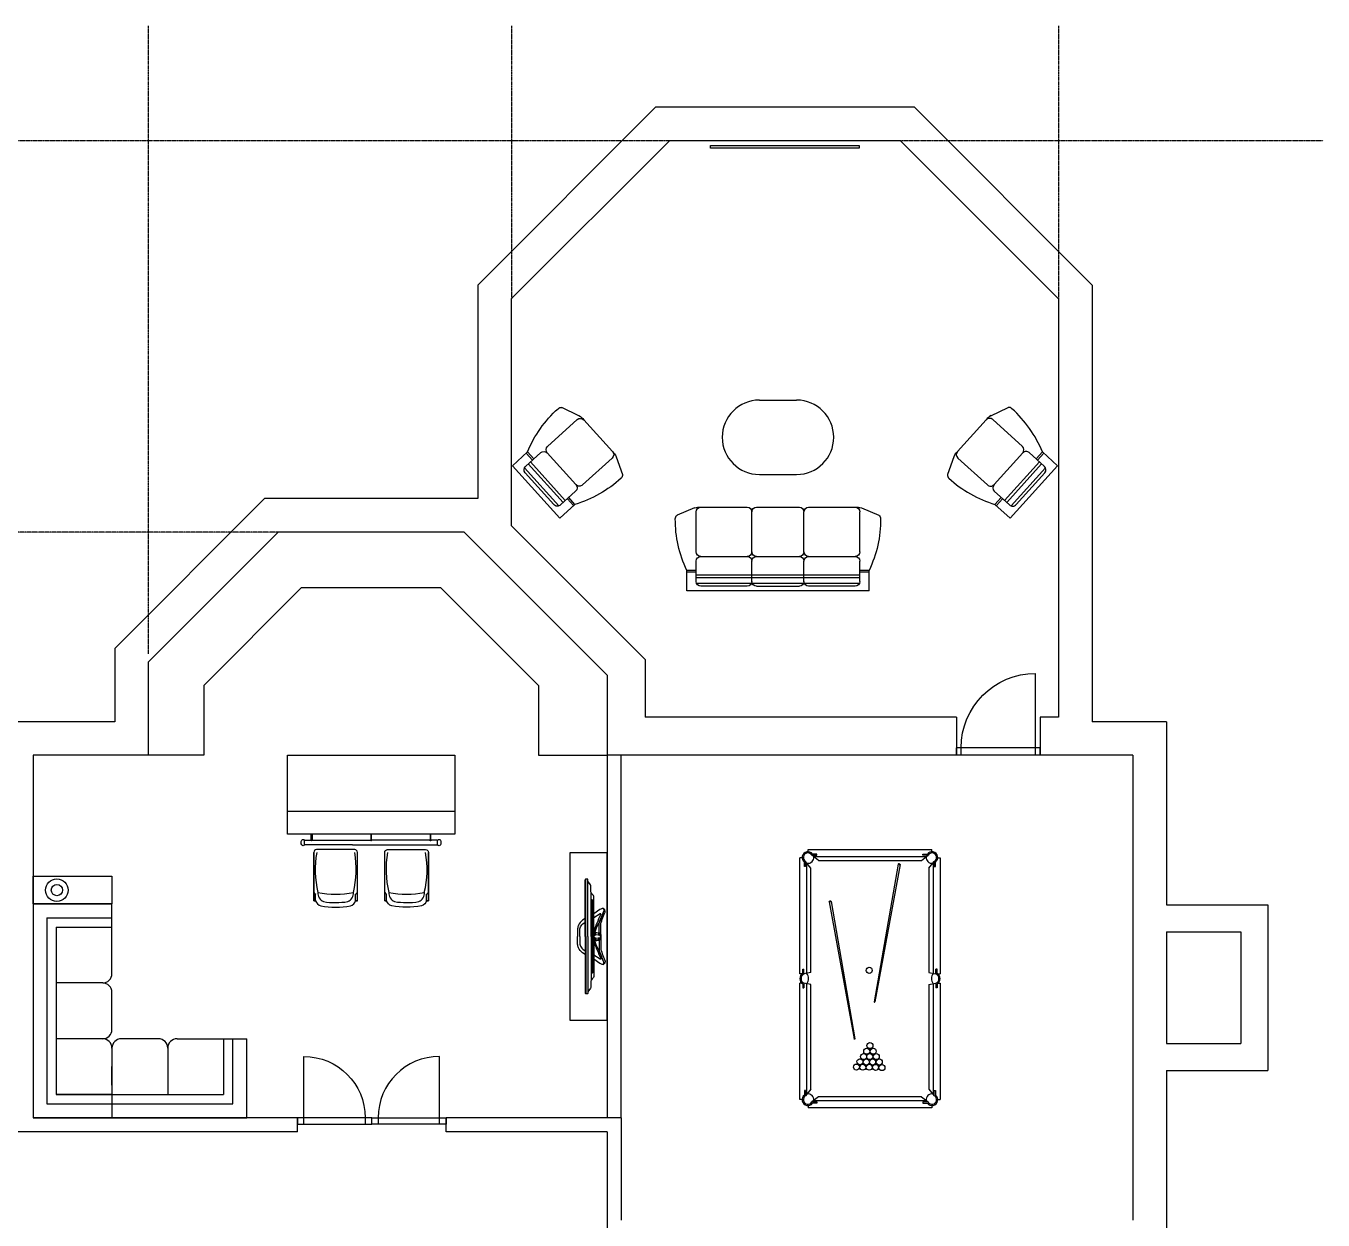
# Model space of a CAD drawing. Header units: millimetres. Extents: x -112665 to -16847, y 30630 to 100849.
# Drawn here: x -100058 to -86097, y 43931 to 56776 of the extents above; entities that cross this region are included whole.
import ezdxf

# ---------------------------------------------------------------- set-up
doc = ezdxf.new("R2010")
doc.units = ezdxf.units.MM
doc.linetypes.add('ACAD_ISO02W100', pattern=[15, 12, -3])
doc.linetypes.add('CENTER2', pattern=[1.125, 0.75, -0.125, 0.125, -0.125])
for name, color, linetype in [('axis', 40, 'CENTER2'), ('door', 251, 'Continuous'), ('dwgmodels.com', 250, 'Continuous'), ('furniture _san', 36, 'Continuous'), ('wall', 5, 'Continuous')]:
    doc.layers.add(name, color=color, linetype=linetype)

# ---------------------------------------------------------------- blocks, each defined once
blk = doc.blocks.new('Door80')
for points in [[(-70, 0), (-70, 730)], [(-730, 70), (-730, 0)]]:
    blk.add_lwpolyline(points)
blk.add_lwpolyline([(-800, 0), (-800, 70), (0, 70), (0, 0)], close=True)
blk.add_arc((-70, 70), 660, 90, 180)
blk = doc.blocks.new('mimmy221x90')
at = {"color": 0}
for p, q in [((-150, 420), (-150, 200)), ((1810, 420), (-150, 420)), ((1810, 420), (1810, 200)), ((1706, 340), (-50, 340)), ((-50, 320), (-50, 100)), ((1710, 280), (-50, 280)), ((500, 370), (0, 370)), ((550, 320), (550, 105)), ((600, 370), (1060, 370)), ((1110, 320), (1110, 105)), ((1660, 370), (1160, 370)), ((1710, 320), (1710, 100)), ((-50, 220), (-150, 220)), ((-50, 200), (-150, 200)), ((1710, 250), (-50, 250)), ((1810, 220), (1710, 220)), ((1810, 200), (1710, 200)), ((-50, 0), (-50, -430)), ((0, 50), (500, 50)), ((550, 0), (550, -430)), ((600, 50), (1060, 50)), ((1110, 0), (1110, -430)), ((1160, 50), (1660, 50)), ((1710, 0), (1710, -430)), ((-68, -472), (-256, -395)), ((1728, -472), (1916, -395)), ((0, -480), (500, -480)), ((600, -480), (1060, -480)), ((1160, -480), (1660, -480))]:
    blk.add_line(p, q, dxfattribs=at)
for centre, radius, start, end in [((0, 320), 50, 90, 180), ((500, 320), 50, 0, 90), ((600, 320), 50, 90, 180), ((1060, 320), 50, 0, 90), ((1160, 320), 50, 90, 180), ((1660, 320), 50, 0, 90), ((989, -348), 1264, 154.3056, 180.3518), ((671, -348), 1264, 359.6482, 25.6944), ((0, 100), 50, 180, 270), ((0, 0), 50, 90, 180), ((500, 100), 50, 270, 0), ((500, 0), 50, 0, 90), ((600, 100), 50, 180, 270), ((600, 0), 50, 90, 180), ((1060, 100), 50, 270, 0), ((1060, 0), 50, 0, 90), ((1160, 100), 50, 180, 270), ((1160, 0), 50, 90, 180), ((1660, 100), 50, 270, 0), ((1660, 0), 50, 0, 90), ((-225, -356), 50, 180, 231.3402), ((1885, -356), 50, 308.6598, 0), ((-20, -345), 136, 249.0983, 278.2983), ((0, -430), 50, 180, 270), ((500, -430), 50, 270, 0), ((600, -430), 50, 180, 270), ((1060, -430), 50, 270, 0), ((1160, -430), 50, 180, 270), ((1660, -430), 50, 270, 0), ((1680, -345), 136, 261.7017, 290.9017)]:
    blk.add_arc(centre, radius, start, end, dxfattribs=at)
blk = doc.blocks.new('mimmy101x90')
at = {"color": 0}
for p, q in [((75, 776), (75, 556)), ((835, 776), (75, 776)), ((685, 726), (225, 726)), ((835, 776), (835, 556)), ((175, 576), (75, 576)), ((175, 676), (175, 456)), ((735, 636), (175, 636)), ((735, 606), (175, 606)), ((731, 696), (179, 696)), ((735, 676), (735, 456)), ((835, 576), (735, 576)), ((175, 556), (75, 556)), ((835, 556), (735, 556)), ((175, 356), (175, -74)), ((225, 406), (685, 406)), ((735, 356), (735, -74)), ((157, -116), (-31, -39)), ((225, -124), (685, -124)), ((753, -116), (941, -39))]:
    blk.add_line(p, q, dxfattribs=at)
for centre, radius, start, end in [((225, 676), 50, 90, 180), ((685, 676), 50, 0, 90), ((1214, 8), 1264, 154.3056, 180.3518), ((225, 456), 50, 180, 270), ((685, 456), 50, 270, 0), ((-304, 8), 1264, 359.6482, 25.6944), ((225, 356), 50, 90, 180), ((685, 356), 50, 0, 90), ((0, 0), 50, 180, 231.3402), ((910, 0), 50, 308.6598, 0), ((205, 11), 136, 249.0983, 278.2983), ((225, -74), 50, 180, 270), ((685, -74), 50, 270, 0), ((705, 11), 136, 261.7017, 290.9017)]:
    blk.add_arc(centre, radius, start, end, dxfattribs=at)
blk = doc.blocks.new('tv table23')
at = {"color": 0}
blk.add_lwpolyline([(0, -900), (400, -900), (400, 900), (0, 900), (0, -900)], dxfattribs=at)
blk = doc.blocks.new('LG-55-la6208-4 top')
at = {"layer": 'dwgmodels.com', "color": 0}
for p, q in [((0, 0), (-139, 0)), ((0, 0), (139, 0)), ((0, -140), (-613, -140)), ((0, -105), (-473, -105)), ((0, -77), (-432, -77)), ((0, -89), (-389, -89)), ((0, -77), (432, -77)), ((0, -89), (389, -89)), ((0, -105), (473, -105)), ((0, -140), (613, -140)), ((0, -163), (-616, -163)), ((0, -168), (-609, -168)), ((0, -163), (616, -163)), ((0, -168), (609, -168))]:
    blk.add_line(p, q, dxfattribs=at)
for points in [[(-139, 0, -0.087489), (-151, 2, -0.012567), (-221, 29, 0.010337), (-258, 44, 0.091985), (-266, 46, 0.050664), (-280, 44, 0.157379), (-293, 37), (-300, 25, 0.203619), (-301, 14)], [(-301, 14, 0.03963), (-289, -12), (-244, -77)], [(-300, 25), (-296, 30, -0.176327), (-288, 34, -0.124023), (-276, 33), (-156, -15, -0.043017), (-146, -20, 0.007168), (-119, -37, 0.035791), (-88, -52, 0.053078), (-45, -64), (-38, -64)], [(-297, 23), (-294, 28, -0.176327), (-288, 31, -0.122846), (-277, 30), (-158, -18, -0.043017), (-147, -23, 0.007168), (-120, -39, 0.035791), (-89, -55, 0.053299), (-45, -67), (-38, -68)], [(-44, -74), (-44, -70), (-59, -68, -0.030959), (-103, -57, -0.025373), (-132, -46, -0.003627), (-148, -40, 0.002957), (-237, -1, 0.075709), (-242, 0, 0.421822), (-244, -2, 0.125069), (-243, -6), (-202, -76)], [(300, 25), (296, 30, 0.176327), (288, 34, 0.124023), (276, 33), (156, -15, 0.043017), (146, -20, -0.007168), (119, -37, -0.035791), (88, -52, -0.053078), (45, -64), (38, -64)], [(297, 23), (294, 28, 0.176327), (288, 31, 0.122846), (277, 30), (158, -18, 0.043017), (147, -23, -0.007168), (120, -39, -0.035791), (89, -55, -0.053299), (45, -67), (38, -68)], [(44, -74), (44, -70), (59, -68, 0.030959), (103, -57, 0.025373), (132, -46, 0.003627), (148, -40, -0.002957), (237, -1, -0.075709), (242, 0, -0.421822), (244, -2, -0.125069), (243, -6), (202, -76)], [(139, 0, 0.087489), (151, 2, 0.012567), (221, 29, -0.010337), (258, 44, -0.091985), (266, 46, -0.050664), (280, 44, -0.157379), (293, 37), (300, 25, -0.203619), (301, 14)], [(301, 14, -0.03963), (289, -12), (244, -77)], [(-432, -77, 0.185144), (-446, -84, -0.014846), (-455, -93, -0.123556), (-479, -107, -0.051646), (-481, -108), (-542, -108, 0.115088), (-556, -111), (-595, -140)], [(-389, -89), (-392, -91, 0.150292), (-393, -96), (-393, -102), (0, -102)], [(-38, -15, -0.048999), (-42, -17, -0.126237), (-48, -18), (-150, -18)], [(-45, -64), (-39, -19, -0.06881), (-38, -15, -0.311157), (-17, -1), (0, -1)], [(0, -5), (-17, -5, 0.176327), (-27, -9, 0.18738), (-36, -27), (-38, -74)], [(45, -64), (39, -19, 0.06881), (38, -15, 0.311157), (17, -1), (0, -1)], [(0, -5), (17, -5, -0.176327), (27, -9, -0.18738), (36, -27), (38, -74)], [(389, -89), (392, -91, -0.150292), (393, -96), (393, -102), (0, -102)], [(38, -15, 0.048999), (42, -17, 0.126237), (48, -18), (150, -18)], [(432, -77, -0.185144), (446, -84, 0.014846), (455, -93, 0.123556), (479, -107, 0.051646), (481, -108), (542, -108, -0.115088), (556, -111), (595, -140)], [(-193, -168), (-174, -197, 0.052137), (-174, -197, 0.127134), (-121, -241, 0.092146), (-83, -251, 0.038202)], [(0, -227), (-69, -227, -0.149981), (-114, -213, -0.12639), (-153, -168, 0.883679)], [(0, -227), (69, -227, 0.149981), (114, -213, 0.12639), (153, -168, -0.883679)], [(193, -168), (174, -197, -0.052137), (174, -197, -0.127134), (121, -241, -0.092146), (83, -251, -0.038202)]]:
    blk.add_lwpolyline(points, format="xyb", dxfattribs=at)
for points in [[(-387, -102), (-387, -98), (-389, -98), (-389, -102)], [(-381, -102), (-381, -98), (-383, -98), (-383, -102)], [(-375, -102), (-375, -98), (-377, -98), (-377, -102)], [(-369, -102), (-369, -98), (-370, -98), (-370, -102)], [(-363, -102), (-363, -98), (-364, -98), (-364, -102)], [(-356, -102), (-356, -98), (-358, -98), (-358, -102)], [(-350, -102), (-350, -98), (-352, -98), (-352, -102)], [(-344, -102), (-344, -98), (-346, -98), (-346, -102)], [(-338, -102), (-338, -98), (-340, -98), (-340, -102)], [(-332, -102), (-332, -98), (-334, -98), (-334, -102)], [(-326, -102), (-326, -98), (-327, -98), (-327, -102)], [(-320, -102), (-320, -98), (-321, -98), (-321, -102)], [(-313, -102), (-313, -98), (-315, -98), (-315, -102)], [(-307, -102), (-307, -98), (-309, -98), (-309, -102)], [(-301, -102), (-301, -98), (-303, -98), (-303, -102)], [(-295, -102), (-295, -98), (-297, -98), (-297, -102)], [(-289, -102), (-289, -98), (-291, -98), (-291, -102)], [(-283, -102), (-283, -98), (-285, -98), (-285, -102)], [(-277, -102), (-277, -98), (-278, -98), (-278, -102)], [(-271, -102), (-271, -98), (-272, -98), (-272, -102)], [(-264, -102), (-264, -98), (-266, -98), (-266, -102)], [(-258, -102), (-258, -98), (-260, -98), (-260, -102)], [(-252, -102), (-252, -98), (-254, -98), (-254, -102)], [(-246, -102), (-246, -98), (-248, -98), (-248, -102)], [(-240, -102), (-240, -98), (-242, -98), (-242, -102)], [(-234, -102), (-234, -98), (-235, -98), (-235, -102)], [(-228, -102), (-228, -98), (-229, -98), (-229, -102)], [(-221, -102), (-221, -98), (-223, -98), (-223, -102)], [(-215, -102), (-215, -98), (-217, -98), (-217, -102)], [(-209, -102), (-209, -98), (-211, -98), (-211, -102)], [(-203, -102), (-203, -98), (-205, -98), (-205, -102)], [(-197, -102), (-197, -98), (-199, -98), (-199, -102)], [(-191, -102), (-191, -98), (-193, -98), (-193, -102)], [(-185, -102), (-185, -98), (-186, -98), (-186, -102)], [(-179, -102), (-179, -98), (-180, -98), (-180, -102)], [(-172, -102), (-172, -98), (-174, -98), (-174, -102)], [(-166, -102), (-166, -98), (-168, -98), (-168, -102)], [(-160, -102), (-160, -98), (-162, -98), (-162, -102)], [(-154, -102), (-154, -98), (-156, -98), (-156, -102)], [(-148, -102), (-148, -98), (-150, -98), (-150, -102)], [(-142, -102), (-142, -98), (-143, -98), (-143, -102)], [(-136, -102), (-136, -98), (-137, -98), (-137, -102)], [(-129, -102), (-129, -98), (-131, -98), (-131, -102)], [(-123, -102), (-123, -98), (-125, -98), (-125, -102)], [(-117, -102), (-117, -98), (-119, -98), (-119, -102)], [(-111, -102), (-111, -98), (-113, -98), (-113, -102)], [(-105, -102), (-105, -98), (-107, -98), (-107, -102)], [(-99, -102), (-99, -98), (-101, -98), (-101, -102)], [(-93, -102), (-93, -98), (-94, -98), (-94, -102)], [(-87, -102), (-87, -98), (-88, -98), (-88, -102)], [(-80, -102), (-80, -98), (-82, -98), (-82, -102)], [(-74, -102), (-74, -98), (-76, -98), (-76, -102)], [(-68, -102), (-68, -98), (-70, -98), (-70, -102)], [(-62, -102), (-62, -98), (-64, -98), (-64, -102)], [(-56, -102), (-56, -98), (-58, -98), (-58, -102)], [(-50, -102), (-50, -98), (-51, -98), (-51, -102)], [(-44, -102), (-44, -98), (-45, -98), (-45, -102)], [(-37, -102), (-37, -98), (-39, -98), (-39, -102)], [(-31, -102), (-31, -98), (-33, -98), (-33, -102)], [(31, -102), (31, -98), (33, -98), (33, -102)], [(37, -102), (37, -98), (39, -98), (39, -102)], [(44, -102), (44, -98), (45, -98), (45, -102)], [(50, -102), (50, -98), (51, -98), (51, -102)], [(56, -102), (56, -98), (58, -98), (58, -102)], [(62, -102), (62, -98), (64, -98), (64, -102)], [(68, -102), (68, -98), (70, -98), (70, -102)], [(74, -102), (74, -98), (76, -98), (76, -102)], [(80, -102), (80, -98), (82, -98), (82, -102)], [(87, -102), (87, -98), (88, -98), (88, -102)], [(93, -102), (93, -98), (94, -98), (94, -102)], [(99, -102), (99, -98), (101, -98), (101, -102)], [(105, -102), (105, -98), (107, -98), (107, -102)], [(111, -102), (111, -98), (113, -98), (113, -102)], [(117, -102), (117, -98), (119, -98), (119, -102)], [(123, -102), (123, -98), (125, -98), (125, -102)], [(129, -102), (129, -98), (131, -98), (131, -102)], [(136, -102), (136, -98), (137, -98), (137, -102)], [(142, -102), (142, -98), (143, -98), (143, -102)], [(148, -102), (148, -98), (150, -98), (150, -102)], [(154, -102), (154, -98), (156, -98), (156, -102)], [(160, -102), (160, -98), (162, -98), (162, -102)], [(166, -102), (166, -98), (168, -98), (168, -102)], [(172, -102), (172, -98), (174, -98), (174, -102)], [(179, -102), (179, -98), (180, -98), (180, -102)], [(185, -102), (185, -98), (186, -98), (186, -102)], [(191, -102), (191, -98), (193, -98), (193, -102)], [(197, -102), (197, -98), (199, -98), (199, -102)], [(203, -102), (203, -98), (205, -98), (205, -102)], [(209, -102), (209, -98), (211, -98), (211, -102)], [(215, -102), (215, -98), (217, -98), (217, -102)], [(221, -102), (221, -98), (223, -98), (223, -102)], [(228, -102), (228, -98), (229, -98), (229, -102)], [(234, -102), (234, -98), (235, -98), (235, -102)], [(240, -102), (240, -98), (242, -98), (242, -102)], [(246, -102), (246, -98), (248, -98), (248, -102)], [(252, -102), (252, -98), (254, -98), (254, -102)], [(258, -102), (258, -98), (260, -98), (260, -102)], [(264, -102), (264, -98), (266, -98), (266, -102)], [(271, -102), (271, -98), (272, -98), (272, -102)], [(277, -102), (277, -98), (278, -98), (278, -102)], [(283, -102), (283, -98), (285, -98), (285, -102)], [(289, -102), (289, -98), (291, -98), (291, -102)], [(295, -102), (295, -98), (297, -98), (297, -102)], [(301, -102), (301, -98), (303, -98), (303, -102)], [(307, -102), (307, -98), (309, -98), (309, -102)], [(313, -102), (313, -98), (315, -98), (315, -102)], [(320, -102), (320, -98), (321, -98), (321, -102)], [(326, -102), (326, -98), (327, -98), (327, -102)], [(332, -102), (332, -98), (334, -98), (334, -102)], [(338, -102), (338, -98), (340, -98), (340, -102)], [(344, -102), (344, -98), (346, -98), (346, -102)], [(350, -102), (350, -98), (352, -98), (352, -102)], [(356, -102), (356, -98), (358, -98), (358, -102)], [(363, -102), (363, -98), (364, -98), (364, -102)], [(369, -102), (369, -98), (370, -98), (370, -102)], [(375, -102), (375, -98), (377, -98), (377, -102)], [(381, -102), (381, -98), (383, -98), (383, -102)], [(387, -102), (387, -98), (389, -98), (389, -102)], [(-616, -142), (-616, -162)], [(-83, -251), (0, -251)], [(83, -251), (0, -251)], [(616, -142), (616, -162)]]:
    blk.add_lwpolyline(points, dxfattribs=at)
for centre, radius in [((-20, -61), 9.83), ((-20, -22), 8.15), ((20, -61), 9.83), ((20, -22), 8.15)]:
    blk.add_circle(centre, radius, dxfattribs=at)
for centre, radius, start, end in [((-613, -142), 2.56, 90, 180), ((-17, -9243), 9169, 89.8929, 91.4168), ((17, -9243), 9169, 88.5832, 90.1071), ((613, -142), 2.56, 0, 90), ((-609, -162), 6.82, 180, 270), ((609, -162), 6.82, 270, 0)]:
    blk.add_arc(centre, radius, start, end, dxfattribs=at)
blk = doc.blocks.new('tv t2')
at = {"color": 0}
blk.add_blockref('tv table23', (0, 0), dxfattribs=at)
at = {"color": 0, "rotation": 90}
blk.add_blockref('LG-55-la6208-4 top', (66, 0), dxfattribs=at)
blk = doc.blocks.new('bar 1')
h = blk.add_hatch(color=0)
edge = h.paths.add_edge_path()
edge.add_line((4, -850), (-4, -850))
edge.add_line((-4, -850), (-4, -915))
edge.add_ellipse((0, -915), major_axis=(0, -7.5), ratio=0.6, start_angle=-90, end_angle=90)
edge.add_line((5, -915), (5, -850))
edge.add_line((5, -850), (4, -850))
at = {"color": 0}
for p, q in [((-717, -915), (-645, -915)), ((-717, -965), (-717, -915)), ((-200, -965), (-717, -965)), ((-645, -915), (-645, -850)), ((-645, -850), (-636, -850)), ((-636, -850), (-636, -915)), ((-636, -915), (0, -915)), ((-200, -965), (716, -965)), ((4, -850), (-4, -850)), ((-4, -850), (-4, -915)), ((635, -915), (0, -915)), ((5, -850), (4, -850)), ((5, -915), (5, -850)), ((644, -850), (635, -850)), ((635, -850), (635, -915)), ((644, -915), (644, -850)), ((716, -915), (644, -915)), ((716, -965), (716, -915)), ((-597, -1565), (-597, -1495)), ((597, -1565), (597, -1495))]:
    blk.add_line(p, q, dxfattribs=at)
blk.add_lwpolyline([(-900, -850), (-900, 0), (900, 0), (900, -850)], close=True, dxfattribs=at)
for points in [[(-900, -600), (900, -600)], [(-597, -1565), (-617, -1565), (-617, -1045)], [(597, -1565), (617, -1565), (617, -1045)], [(-147, -1565), (-167, -1565), (-167, -1495)], [(147, -1565), (167, -1565), (167, -1495)]]:
    blk.add_lwpolyline(points, dxfattribs=at)
for points in [[(-617, -1045), (-617, -1565), (-597, -1565), (-597, -1565, 0.268172), (-541, -1620, 0.092665), (-222, -1620, 0.274698), (-167, -1565), (-167, -1565), (-147, -1565), (-147, -1045, 0.414214), (-177, -1015), (-587, -1015, 0.414214), (-617, -1045, 7.595754)], [(617, -1045), (617, -1565), (597, -1565), (597, -1565, -0.268172), (541, -1620, -0.092665), (222, -1620, -0.274698), (167, -1565), (167, -1565), (147, -1565), (147, -1045, -0.414214), (177, -1015), (587, -1015, -0.414214), (617, -1045, -7.595754)]]:
    blk.add_lwpolyline(points, format="xyb", dxfattribs=at)
for centre, radius, start, end in [((458, -1228), 1060, 170.0389, 193.5179), ((-1221, -1228), 1060, 346.4821, 9.9611), ((1221, -1228), 1060, 170.0389, 193.5179), ((-458, -1228), 1060, 346.4821, 9.9611), ((-594, -1472), 22.9, 193.1664, 264.1651), ((-471, -1481), 103, 177.3307, 245.8475), ((-382, -508), 986, 258.8, 281.2), ((-293, -1481), 103, 294.1525, 2.6693), ((-169, -1472), 22.9, 275.8349, 346.8336), ((169, -1472), 22.9, 193.1664, 264.1651), ((382, -508), 986, 258.8, 281.2), ((293, -1481), 103, 177.3307, 245.8475), ((471, -1481), 103, 294.1525, 2.6693), ((594, -1472), 22.9, 275.8349, 346.8336), ((-383, -766), 819, 260.9123, 279.319), ((383, -766), 819, 260.681, 279.0877)]:
    blk.add_arc(centre, radius, start, end, dxfattribs=at)
at = {"color": 0, "extrusion": (0, 0, -1)}
for centre, major_axis, start_param, end_param in [((-732, -940), (0, -35), -0.775193, 3.916786), ((-640, -915), (0, -7.5), -1.570796, 1.570796), ((0, -915), (0, -7.5), 4.712389, 7.853982), ((640, -915), (0, -7.5), -1.570796, 1.570796), ((731, -940), (0, -35), 2.366399, 7.058379)]:
    blk.add_ellipse(centre, major_axis=major_axis, ratio=0.6, start_param=start_param, end_param=end_param, dxfattribs=at)
blk = doc.blocks.new('furn1sofa corner')
at = {"linetype": 'ByBlock', "ltscale": 3000}
for p, q in [((0, 0), (0, -2300)), ((150, -150), (150, -2150)), ((250, -250), (250, -2050)), ((0, -600), (0, -2300)), ((150, -750), (150, -2150)), ((750, -850), (250, -850)), ((250, -850), (250, -2050)), ((850, -1350), (850, -950)), ((0, -1200), (0, -2300)), ((150, -1350), (150, -2150)), ((750, -1450), (250, -1450)), ((750, -1450), (250, -1450)), ((250, -1450), (250, -2050)), ((850, -1550), (850, -2150)), ((750, -2050), (250, -2050)), ((750, -2050), (250, -2050)), ((750, -2050), (250, -2050)), ((850, -2050), (250, -2050)), ((750, -2050), (250, -2050)), ((150, -2150), (850, -2150)), ((850, -2150), (850, -2300)), ((0, -2300), (850, -2300))]:
    blk.add_line(p, q, dxfattribs=at)
at = {"linetype": 'ByBlock'}
for p, q in [((0, 0), (0, -850)), ((2300, 0), (0, 0)), ((2300, 0), (2300, -850)), ((150, -150), (150, -850)), ((2150, -150), (150, -150)), ((250, -750), (250, -250)), ((250, -850), (250, -250)), ((2050, -250), (250, -250)), ((850, -750), (850, -250)), ((850, -750), (850, -250)), ((1450, -750), (1450, -250)), ((2050, -250), (2050, -850)), ((2150, -150), (2150, -850)), ((750, -850), (0, -850)), ((350, -850), (550, -850)), ((950, -850), (1350, -850)), ((1550, -850), (2300, -850)), ((2050, -850), (2050, -850))]:
    blk.add_line(p, q, dxfattribs=at)
blk.add_lwpolyline([(2300, 0), (2600, 0), (2600, -850), (2300, -850)], close=True, dxfattribs=at)
for radius in [121, 60.4]:
    blk.add_circle((2449, -257), radius, dxfattribs=at)
for centre, start, end in [((750, -750), 270, 0), ((950, -750), 180, 270), ((1350, -750), 270, 0), ((1550, -750), 180, 270)]:
    blk.add_arc(centre, 100, start, end, dxfattribs=at)
at = {"linetype": 'ByBlock', "ltscale": 3000}
for centre, start, end in [((750, -750), 270, 0), ((750, -950), 0, 90), ((750, -1350), 270, 0), ((750, -1550), 0, 90)]:
    blk.add_arc(centre, 100, start, end, dxfattribs=at)
blk = doc.blocks.new('kij')
at = {"color": 0}
for points in [[(-1476, 268), (-1477, 260)], [(0, 0), (-2, -10), (-1477, 260)], [(0, 0), (2, 10), (-1476, 268)]]:
    blk.add_lwpolyline(points, dxfattribs=at)
for centre, radius, start, end in [((-1477, 264), 4.09, 67.771, 271.4934), ((-3, 1), 10.6, 278.5957, 61.127)]:
    blk.add_arc(centre, radius, start, end, dxfattribs=at)
blk = doc.blocks.new('8 ft_Billiard table_dwgmodels.com')
at = {"color": 0}
for p, q in [((120, 554), (63, 625)), ((201, 635), (130, 692)), ((2579, 635), (2650, 692)), ((2660, 554), (2717, 625)), ((120, -554), (63, -625)), ((2660, -554), (2717, -625)), ((201, -635), (130, -692)), ((2579, -635), (2650, -692))]:
    blk.add_line(p, q, dxfattribs=at)
for points in [[(89, 755), (1340, 755)], [(89, 731), (89, 755)], [(130, 692), (185, 692), (185, 705), (137, 705)], [(1332, 722), (1290, 722)], [(1290, 722), (1290, 710)], [(1340, 710), (1290, 710)], [(1326, 635), (1340, 710)], [(1340, 733), (1340, 755)], [(1440, 755), (2691, 755)], [(1440, 733), (1440, 755)], [(1454, 635), (1440, 710)], [(1440, 710), (1490, 710)], [(1448, 722), (1490, 722)], [(1490, 722), (1490, 710)], [(2650, 692), (2595, 692), (2595, 705), (2643, 705)], [(2691, 731), (2691, 755)], [(0, -666), (0, 666)], [(24, 666), (0, 666)], [(63, 625), (63, 570), (50, 570), (50, 618)], [(75, -610), (75, 610)], [(145, 680), (1334, 680)], [(201, 635), (1326, 635)], [(1446, 680), (2635, 680)], [(1454, 635), (2579, 635)], [(2705, 610), (2705, -610)], [(2717, 625), (2717, 570), (2730, 570), (2730, 618)], [(2756, 666), (2780, 666)], [(2780, 666), (2780, -666)], [(120, -554), (120, 554)], [(2660, 554), (2660, -554)], [(24, -666), (0, -666)], [(63, -625), (63, -570), (50, -570), (50, -618)], [(130, -692), (185, -692), (185, -705), (137, -705)], [(1334, -680), (145, -680)], [(1326, -635), (201, -635)], [(1326, -635), (1340, -710)], [(1454, -635), (1440, -710)], [(2635, -680), (1446, -680)], [(2579, -635), (1454, -635)], [(2650, -692), (2595, -692), (2595, -705), (2643, -705)], [(2717, -625), (2717, -570), (2730, -570), (2730, -618)], [(2756, -666), (2780, -666)], [(89, -731), (89, -755)], [(1340, -755), (89, -755)], [(1340, -710), (1290, -710)], [(1290, -722), (1290, -710)], [(1332, -722), (1290, -722)], [(1340, -733), (1340, -755)], [(1440, -710), (1490, -710)], [(1440, -733), (1440, -755)], [(2691, -755), (1440, -755)], [(1448, -722), (1490, -722)], [(1490, -722), (1490, -710)], [(2691, -731), (2691, -755)]]:
    blk.add_lwpolyline(points, dxfattribs=at)
for centre in [(439, 145), (495, 108), (437, 77), (437, 8), (493, 39), (493, -29), (551, 68), (551, 2), (609, 35), (669, 0), (1479, 8), (433, -129), (435, -60), (493, -100), (551, -68), (609, -35)]:
    blk.add_circle(centre, 32.4, dxfattribs=at)
for centre, radius, start, end in [((87, 668), 61.8, 36.5206, 233.4794), ((87, 668), 49.3, 29.4993, 240.5007), ((1390, 687), 67.6, 31.2981, 148.7019), ((1390, 687), 55.1, 24.2396, 155.7604), ((2693, 668), 61.8, 306.5206, 143.4794), ((2693, 668), 49.3, 299.4993, 150.5007), ((87, 668), 63, 262.2977, 7.7023), ((1390, 750), 89, 231.3576, 308.6424), ((2693, 668), 63, 172.2977, 277.7023), ((87, -668), 61.8, 126.5206, 323.4794), ((87, -668), 49.3, 119.4993, 330.5007), ((87, -668), 63, 352.2977, 97.7023), ((1390, -750), 89, 51.3576, 128.6424), ((2693, -668), 63, 82.2977, 187.7023), ((2693, -668), 61.8, 216.5206, 53.4794), ((2693, -668), 49.3, 209.4993, 60.5007), ((1390, -687), 67.6, 211.2981, 328.7019), ((1390, -687), 55.1, 204.2396, 335.7604)]:
    blk.add_arc(centre, radius, start, end, dxfattribs=at)
at = {"color": 0, "xscale": -1, "rotation": 180}
blk.add_blockref('kij', (2219, 429), dxfattribs=at)
at = {"color": 0}
blk.add_blockref('kij', (2618, -314), dxfattribs=at)
blk = doc.blocks.new('Door90')
for points in [[(0, 80), (-900, 80)], [(-900, 80), (-900, 0)], [(0, 0), (-900, 0)], [(-850, 80), (-850, 0)], [(-50, 80), (-50, -800)], [(0, 80), (0, 0)]]:
    blk.add_lwpolyline(points)
blk.add_arc((-50, 0), 800, 180, 270)

msp = doc.modelspace()

# ---------------------------------------------------------------- linework, layer by layer
at = {"layer": 'axis'}
for p, q in [((-98743, 56776), (-98743, 50021)), ((-94833, 56776), (-94833, 53841)), ((-88943, 56776), (-88943, 53840)), ((-86097, 55541), (-105585, 55541)), ((-95914, 51331), (-105585, 51331))]:
    msp.add_line(p, q, dxfattribs=at)
at = {"layer": 'furniture _san'}
for p, q in [((-98143, 49682), (-97095, 50731)), ((-95592, 50731), (-97095, 50731)), ((-94543, 49682), (-95592, 50731)), ((-98143, 49682), (-98143, 48931)), ((-94543, 49682), (-94543, 48931)), ((-98143, 48931), (-98743, 48931)), ((-94543, 48931), (-93804, 48931))]:
    msp.add_line(p, q, dxfattribs=at)
for points in [[(-92689, 55491), (-91089, 55491), (-91089, 55461), (-92689, 55461), (-92689, 55491)], [(-92164, 52751), (-91764, 52751)], [(-92164, 51951), (-91764, 51951)]]:
    msp.add_lwpolyline(points, dxfattribs=at)
for centre, start, end in [((-92164, 52351), 90, 270), ((-91764, 52351), 270, 90)]:
    msp.add_arc(centre, 400, start, end, dxfattribs=at)
at = {"layer": 'wall'}
for p, q in [((-95194, 53989), (-93282, 55901)), ((-90495, 55901), (-93282, 55901)), ((-88583, 53989), (-90495, 55901)), ((-94834, 53840), (-93133, 55541)), ((-90644, 55541), (-93133, 55541)), ((-88943, 53840), (-90644, 55541)), ((-95194, 53989), (-95194, 51691)), ((-88583, 53989), (-88583, 49291)), ((-94834, 53840), (-94834, 51402)), ((-88943, 53840), (-88943, 49341)), ((-99103, 50080), (-97492, 51691)), ((-95194, 51691), (-97492, 51691)), ((-93394, 49962), (-94834, 51402)), ((-98743, 49931), (-97343, 51331)), ((-95343, 51331), (-97343, 51331)), ((-93804, 49792), (-95343, 51331)), ((-99103, 50080), (-99103, 49291)), ((-98743, 49931), (-98743, 48931)), ((-93394, 49962), (-93394, 49341)), ((-93804, 49792), (-93804, 48931)), ((-99103, 49291), (-100573, 49291)), ((-90043, 49341), (-93394, 49341)), ((-90043, 49341), (-90043, 48931)), ((-89143, 49341), (-89143, 48931)), ((-88943, 49341), (-89143, 49341)), ((-87783, 49291), (-88583, 49291)), ((-87783, 49291), (-87783, 47321)), ((-99982, 48931), (-99982, 45031)), ((-98743, 48931), (-99982, 48931)), ((-90043, 48931), (-93804, 48931)), ((-88143, 48931), (-89143, 48931)), ((-88143, 48931), (-88143, 43931)), ((-87783, 47321), (-86693, 47321)), ((-86693, 47321), (-86693, 45541)), ((-87783, 47031), (-86983, 47031)), ((-87783, 47031), (-87783, 45831)), ((-86983, 47031), (-86983, 45831)), ((-87783, 45831), (-86983, 45831)), ((-87783, 45541), (-87783, 43571)), ((-87783, 45541), (-86693, 45541)), ((-97137, 45031), (-99982, 45031)), ((-97137, 44879), (-97137, 45031)), ((-95537, 44879), (-95537, 45031)), ((-93652, 45031), (-95537, 45031)), ((-93652, 45031), (-93652, 43931)), ((-97137, 44879), (-100234, 44879)), ((-93804, 44879), (-95537, 44879)), ((-93804, 44879), (-93804, 43679))]:
    msp.add_line(p, q, dxfattribs=at)
at = {"layer": 'wall', "linetype": 'ACAD_ISO02W100'}
for p, q in [((-93804, 48931), (-93804, 45031)), ((-93652, 45031), (-93652, 48931))]:
    msp.add_line(p, q, dxfattribs=at)

# ---------------------------------------------------------------- block references
at = {"layer": 'door', "xscale": -1, "rotation": 180}
msp.add_blockref('Door90', (-89143, 49011), dxfattribs=at)
at = {"layer": 'door', "xscale": -1}
msp.add_blockref('Door80', (-97137, 44961), dxfattribs=at)
at = {"layer": 'door'}
msp.add_blockref('Door80', (-95537, 44961), dxfattribs=at)
at = {"layer": 'furniture _san', "xscale": -1}
for name, p, rotation in [('mimmy101x90', (-94297, 52622), 132.1623806325539), ('mimmy221x90', (-92794, 51119), 180)]:
    msp.add_blockref(name, p, dxfattribs=dict(at, rotation=rotation))
at = {"layer": 'furniture _san'}
for name, p, rotation in [('mimmy101x90', (-89480, 52622), 227.8376193674461), ('8 ft_Billiard table_dwgmodels.com', (-90974, 45138), 90), ('tv t2', (-93804, 46981), 180), ('furn1sofa corner', (-99982, 45031), 90)]:
    msp.add_blockref(name, p, dxfattribs=dict(at, rotation=rotation))
msp.add_blockref('bar 1', (-96343, 48931), dxfattribs=at)

doc.saveas('drawing.dxf')
